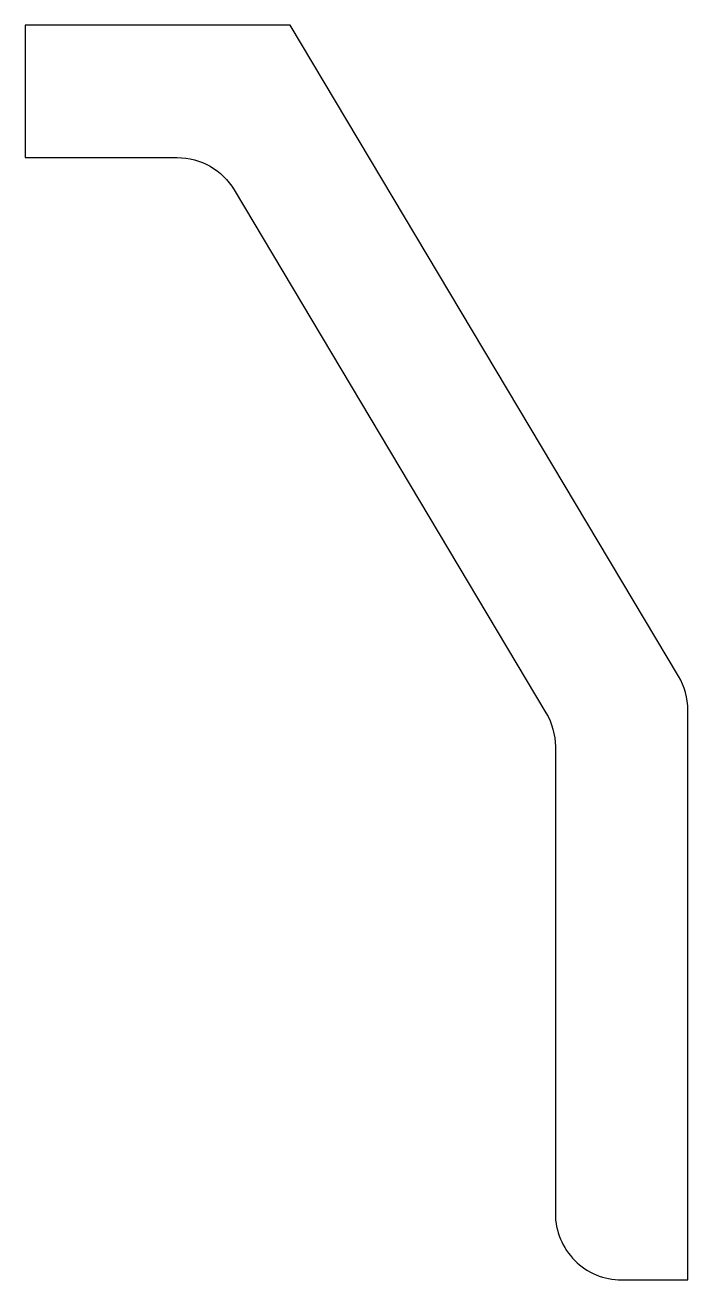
# Model space of a CAD drawing. Header units: inches. Extents: x 0.87 to 5.87, y -1.92 to 7.55.
import ezdxf

# ---------------------------------------------------------------- set-up
doc = ezdxf.new("R2010")
doc.units = ezdxf.units.IN
doc.header["$MEASUREMENT"] = 0

msp = doc.modelspace()

# ---------------------------------------------------------------- linework, layer by layer
msp.add_lwpolyline([(5.875, 2.3802, 0.135229), (5.8045, 2.6362), (2.875, 7.5494), (0.875, 7.5494), (0.875, 6.5494), (2.023, 6.5494, -0.264187), (2.4524, 6.3055), (4.8045, 2.3608, -0.135229), (4.875, 2.1047), (4.875, -1.4191, 0.414214), (5.375, -1.9191), (5.875, -1.9191)], format="xyb", close=True)

doc.saveas('drawing.dxf')
